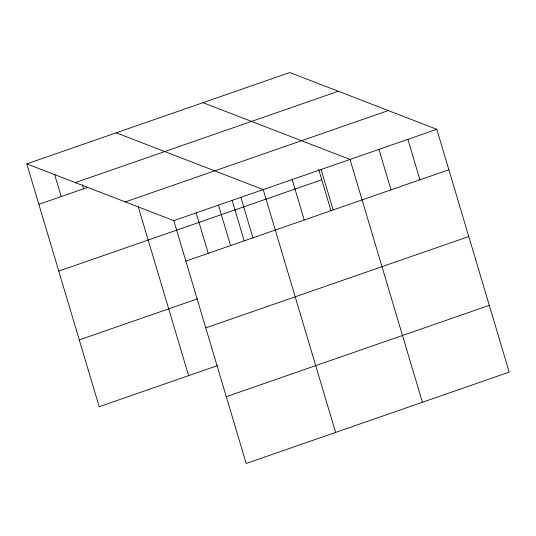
<?xml version="1.0" encoding="UTF-8"?>
<svg xmlns="http://www.w3.org/2000/svg" width="536" height="536" viewBox="0 0 536 536"><rect width="100%" height="100%" fill="white"/><g stroke="black" fill="none" stroke-linecap="round" stroke-linejoin="round"><path stroke-width="0.8" d="M26.8 163.875L289.809 72.534L436.813 129.303L509.2 372.125L246.192 463.466L173.805 220.651L26.8 163.875L99.187 406.697L217.542 365.592M75.315 182.609L338.317 91.267M38.86 204.323L87.422 187.459M125.297 201.911L388.298 110.57M173.805 220.651L436.813 129.303M58.766 271.109L321.774 179.761M185.865 261.099L448.873 169.758M79.281 339.911L197.63 298.807M205.77 327.878L468.779 236.537M226.286 396.687L489.294 305.346M203.017 102.678L350.021 159.447L422.408 402.268M116.225 132.814L263.23 189.59L335.616 432.411M407.883 139.353L419.943 179.801M378.952 149.403L391.012 189.851M321.091 169.497L333.151 209.945M318.692 169.43L330.967 210.608M292.16 179.547L304.22 219.995M240.872 197.355L252.932 237.81M232.135 200.364L244.175 240.751M218.514 205.12L230.574 245.568M196.163 212.886L208.223 253.334M138.234 206.662L188.612 375.635M82.39 184.833L83.569 188.799M54.592 174.354L61.211 196.558"/></g></svg>
